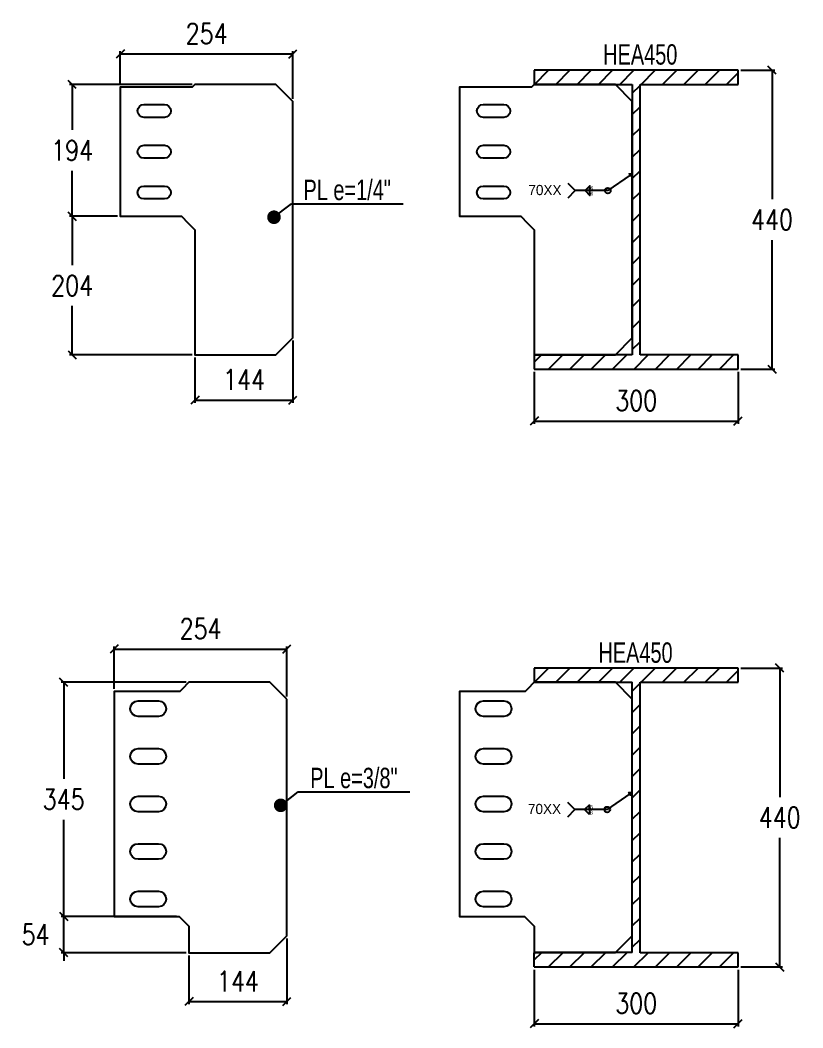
# Model space of a CAD drawing. Header units: millimetres. Extents: x -999 to 93225, y -17477 to 29086.
# Drawn here: x 10128 to 11281, y -10587 to -9104 of the extents above; entities that cross this region are included whole.
import ezdxf
from ezdxf.enums import TextEntityAlignment as Align

# ---------------------------------------------------------------- set-up
doc = ezdxf.new("R2010")
doc.units = ezdxf.units.MM
doc.header["$LTSCALE"] = 0.4
doc.layers.get('0').update_dxf_attribs({"color": 255})
for name, color, linetype in [('COTAS', 8, 'Continuous'), ('P-PLATINA', 6, 'Continuous'), ('TITULO', 3, 'Continuous'), ('VIGAS', 5, 'Continuous')]:
    doc.layers.add(name, color=color, linetype=linetype)
doc.styles.add('CNI_COTAS', font='romans.shx', dxfattribs={"width": 0.8})
doc.styles.add('ROMANS', font='DINGRAFO.SHX')
doc.styles.add('VERDANA', font='arial.ttf')
doc.dimstyles.new('1.1', dxfattribs={"dimscale": 0, "dimtxt": 15, "dimasz": 20, "dimexe": 2, "dimexo": 2, "dimgap": 7, "dimtad": 1, "dimdec": 0, "dimzin": 4, "dimdsep": 46, "dimtxsty": 'CNI_COTAS', "dimblk": 'DOTSMALL', "dimcen": 0, "dimclrd": 256, "dimclrt": 3, "dimadec": 0, "dimazin": 0, "dimtfac": 1, "dimtdec": 0, "dimtmove": 2, "dimatfit": 0, "dimldrblk": 'DOT', "dimfxl": 0.05, "dimtolj": 1, "dimtzin": 0, "dimarcsym": 1})
doc.dimstyles.new('1.4', dxfattribs={"dimscale": 0, "dimtxt": 30, "dimasz": 12, "dimexe": 4, "dimexo": 4, "dimgap": 15, "dimtad": 1, "dimdec": 0, "dimzin": 4, "dimdsep": 46, "dimtxsty": 'CNI_COTAS', "dimblk": 'OBLIQUE', "dimcen": -0.09, "dimclrd": 256, "dimclrt": 3, "dimadec": 0, "dimazin": 0, "dimtfac": 1, "dimtdec": 0, "dimtmove": 2, "dimatfit": 0, "dimldrblk": 'DOT', "dimfxl": 0.05, "dimtolj": 1, "dimtzin": 0, "dimarcsym": 0})

# ---------------------------------------------------------------- blocks, each defined once
blk = doc.blocks.new('_Oblique')
at = {"color": 0, "linetype": 'ByBlock', "lineweight": -2}
blk.add_line((-0.5, -0.5), (0.5, 0.5), dxfattribs=at)
blk = doc.blocks.new('*D589')
at = {"layer": 'COTAS', "color": 0, "lineweight": -2, "transparency": 16777216}
for p, q in [((11189.3, -9177.7), (11239.3, -9177.7)), ((11189.3, -9617.7), (11239.3, -9617.7))]:
    blk.add_line(p, q, dxfattribs=at)
at = {"layer": 'COTAS', "lineweight": -2, "transparency": 16777216}
for p, q in [((11235.3, -9177.7), (11235.3, -9367.7)), ((11235.3, -9617.7), (11235.3, -9427.7))]:
    blk.add_line(p, q, dxfattribs=at)
at = {"layer": 'Defpoints', "color": 0, "transparency": 16777216}
for p in [(11185.3, -9177.7), (11235.3, -9177.7), (11185.3, -9617.7)]:
    blk.add_point(p, dxfattribs=at)
at = {"layer": 'COTAS', "lineweight": -2, "transparency": 16777216, "xscale": 12, "yscale": 12, "zscale": 12}
for p, rotation in [((11235.3, -9177.7), 90), ((11235.3, -9617.7), 270)]:
    blk.add_blockref('_Oblique', p, dxfattribs=dict(at, rotation=rotation))
at = {"layer": 'COTAS', "color": 3, "transparency": 16777216, "insert": (11235.3, -9397.7), "char_height": 30, "attachment_point": 5, "rotation": 0.01, "style": 'CNI_COTAS'}
blk.add_mtext('\\A1;440', dxfattribs=at)
blk = doc.blocks.new('_Dot')
at = {"color": 0, "linetype": 'ByBlock', "lineweight": -2}
blk.add_line((-0.5, 0), (-1, 0), dxfattribs=at)
at = {"color": 0, "linetype": 'ByBlock', "const_width": 0.5}
blk.add_lwpolyline([(-0.25, 0, 1), (0.25, 0, 1)], format="xyb", close=True, dxfattribs=at)
blk = doc.blocks.new('*D591')
at = {"layer": 'COTAS', "color": 0, "lineweight": -2, "transparency": 16777216}
for p, q in [((10885.3, -9621.7), (10885.3, -9698)), ((11185.3, -9621.7), (11185.3, -9698))]:
    blk.add_line(p, q, dxfattribs=at)
at = {"layer": 'COTAS', "lineweight": -2, "transparency": 16777216}
blk.add_line((10885.3, -9694), (11185.3, -9694), dxfattribs=at)
at = {"layer": 'Defpoints', "color": 0, "transparency": 16777216}
for p in [(10885.3, -9617.7), (11185.3, -9617.7), (11185.3, -9694)]:
    blk.add_point(p, dxfattribs=at)
at = {"layer": 'COTAS', "lineweight": -2, "transparency": 16777216, "xscale": 12, "yscale": 12, "zscale": 12, "rotation": 180}
blk.add_blockref('_Oblique', (10885.3, -9694), dxfattribs=at)
at = {"layer": 'COTAS', "lineweight": -2, "transparency": 16777216, "xscale": 12, "yscale": 12, "zscale": 12}
blk.add_blockref('_Oblique', (11185.3, -9694), dxfattribs=at)
at = {"layer": 'COTAS', "color": 3, "transparency": 16777216, "insert": (11035.3, -9664), "char_height": 30, "attachment_point": 5, "style": 'CNI_COTAS'}
blk.add_mtext('\\A1;300', dxfattribs=at)
blk = doc.blocks.new('*D592')
at = {"layer": 'COTAS', "color": 0, "lineweight": -2, "transparency": 16777216}
for p, q in [((10381.6, -9198.7), (10200.7, -9198.7)), ((10271.6, -9392.7), (10200.7, -9392.7))]:
    blk.add_line(p, q, dxfattribs=at)
at = {"layer": 'COTAS', "lineweight": -2, "transparency": 16777216}
for p, q in [((10204.7, -9198.7), (10204.7, -9265.7)), ((10204.7, -9392.7), (10204.7, -9325.7))]:
    blk.add_line(p, q, dxfattribs=at)
at = {"layer": 'Defpoints', "color": 0, "transparency": 16777216}
for p in [(10204.7, -9198.7), (10385.6, -9198.7), (10275.6, -9392.7)]:
    blk.add_point(p, dxfattribs=at)
at = {"layer": 'COTAS', "lineweight": -2, "transparency": 16777216, "xscale": 12, "yscale": 12, "zscale": 12}
for p, rotation in [((10204.7, -9198.7), 90), ((10204.7, -9392.7), 270)]:
    blk.add_blockref('_Oblique', p, dxfattribs=dict(at, rotation=rotation))
at = {"layer": 'COTAS', "color": 3, "transparency": 16777216, "insert": (10204.7, -9295.7), "char_height": 30, "attachment_point": 5, "rotation": 0.01, "style": 'CNI_COTAS'}
blk.add_mtext('\\A1;194', dxfattribs=at)
blk = doc.blocks.new('*D593')
at = {"layer": 'COTAS', "color": 0, "lineweight": -2, "transparency": 16777216}
for p, q in [((10271.6, -9392.7), (10200.7, -9392.7)), ((10381.6, -9596.7), (10200.7, -9596.7))]:
    blk.add_line(p, q, dxfattribs=at)
at = {"layer": 'COTAS', "lineweight": -2, "transparency": 16777216}
for p, q in [((10204.7, -9392.7), (10204.7, -9464.7)), ((10204.7, -9596.7), (10204.7, -9524.7))]:
    blk.add_line(p, q, dxfattribs=at)
at = {"layer": 'Defpoints', "color": 0, "transparency": 16777216}
for p in [(10275.6, -9392.7), (10204.7, -9596.7), (10385.6, -9596.7)]:
    blk.add_point(p, dxfattribs=at)
at = {"layer": 'COTAS', "lineweight": -2, "transparency": 16777216, "xscale": 12, "yscale": 12, "zscale": 12}
for p, rotation in [((10204.7, -9392.7), 90), ((10204.7, -9596.7), 270)]:
    blk.add_blockref('_Oblique', p, dxfattribs=dict(at, rotation=rotation))
at = {"layer": 'COTAS', "color": 3, "transparency": 16777216, "insert": (10204.7, -9494.7), "char_height": 30, "attachment_point": 5, "rotation": 0.01, "style": 'CNI_COTAS'}
blk.add_mtext('\\A1;204', dxfattribs=at)
blk = doc.blocks.new('*D594')
at = {"layer": 'COTAS', "color": 0, "lineweight": -2, "transparency": 16777216}
for p, q in [((10275.6, -9198.7), (10275.6, -9149.8)), ((10529.8, -9219.7), (10529.8, -9149.8))]:
    blk.add_line(p, q, dxfattribs=at)
at = {"layer": 'COTAS', "lineweight": -2, "transparency": 16777216}
blk.add_line((10275.6, -9153.8), (10529.8, -9153.8), dxfattribs=at)
at = {"layer": 'Defpoints', "color": 0, "transparency": 16777216}
for p in [(10529.8, -9153.8), (10275.6, -9202.7), (10529.8, -9223.7)]:
    blk.add_point(p, dxfattribs=at)
at = {"layer": 'COTAS', "lineweight": -2, "transparency": 16777216, "xscale": 12, "yscale": 12, "zscale": 12, "rotation": 180}
blk.add_blockref('_Oblique', (10275.6, -9153.8), dxfattribs=at)
at = {"layer": 'COTAS', "lineweight": -2, "transparency": 16777216, "xscale": 12, "yscale": 12, "zscale": 12}
blk.add_blockref('_Oblique', (10529.8, -9153.8), dxfattribs=at)
at = {"layer": 'COTAS', "color": 3, "transparency": 16777216, "insert": (10402.7, -9123.8), "char_height": 30, "attachment_point": 5, "style": 'CNI_COTAS'}
blk.add_mtext('\\A1;254', dxfattribs=at)
blk = doc.blocks.new('*D595')
at = {"layer": 'COTAS', "color": 0, "lineweight": -2, "transparency": 16777216}
for p, q in [((10529.8, -9575.7), (10529.8, -9667.3)), ((10385.6, -9600.7), (10385.6, -9667.3))]:
    blk.add_line(p, q, dxfattribs=at)
at = {"layer": 'COTAS', "lineweight": -2, "transparency": 16777216}
blk.add_line((10385.6, -9663.3), (10529.8, -9663.3), dxfattribs=at)
at = {"layer": 'Defpoints', "color": 0, "transparency": 16777216}
for p in [(10529.8, -9571.7), (10385.6, -9596.7), (10529.8, -9663.3)]:
    blk.add_point(p, dxfattribs=at)
at = {"layer": 'COTAS', "lineweight": -2, "transparency": 16777216, "xscale": 12, "yscale": 12, "zscale": 12, "rotation": 180}
blk.add_blockref('_Oblique', (10385.6, -9663.3), dxfattribs=at)
at = {"layer": 'COTAS', "lineweight": -2, "transparency": 16777216, "xscale": 12, "yscale": 12, "zscale": 12}
blk.add_blockref('_Oblique', (10529.8, -9663.3), dxfattribs=at)
at = {"layer": 'COTAS', "color": 3, "transparency": 16777216, "insert": (10457.7, -9633.3), "char_height": 30, "attachment_point": 5, "style": 'CNI_COTAS'}
blk.add_mtext('\\A1;144', dxfattribs=at)
blk = doc.blocks.new('_DotSmall')
at = {"color": 0, "linetype": 'ByBlock', "const_width": 0.5}
blk.add_lwpolyline([(-0.0625, 0, 1), (0.0625, 0, 1)], format="xyb", close=True, dxfattribs=at)
blk = doc.blocks.new('SOLDADURA FILETE ALREDEDOR')
h = blk.add_hatch(color=256)
h.dxf.hatch_style = 1
h.paths.add_polyline_path([(5063.7, 3679), (5060.1, 3684.2), (5066.4, 3684.8)])
for p, q in [((5061.9, 3681.6), (5015.5, 3649.2)), ((5015.5, 3649.2), (4948.3, 3649.2))]:
    blk.add_line(p, q)
for points in [[(5066.4, 3684.8), (5063.7, 3679), (5060.1, 3684.2)], [(4978.7, 3649.2), (4978.7, 3659.2), (4968.7, 3649.2), (4978.7, 3639.2)]]:
    blk.add_lwpolyline(points, close=True)
blk.add_lwpolyline([(4933.5, 3634.4), (4948.3, 3649.2), (4933.5, 3664)])
blk.add_circle((5015.5, 3649.2), 5.81)
at = {"layer": 'TITULO', "style": 'ROMANS'}
for s, height, p in [('70XX', 21, (4851, 3640)), ('6', 7.5, (4979.7, 3650.9)), ('6', 7.5, (4979.7, 3639.3))]:
    blk.add_text(s, height=height, dxfattribs=at).set_placement(p)
blk = doc.blocks.new('*D731')
at = {"layer": 'COTAS', "color": 0, "lineweight": -2, "transparency": 16777216}
for p, q in [((10372.7, -10078.5), (10188.3, -10078.5)), ((10358.2, -10423), (10188.3, -10423))]:
    blk.add_line(p, q, dxfattribs=at)
at = {"layer": 'COTAS', "lineweight": -2, "transparency": 16777216}
for p, q in [((10192.3, -10078.5), (10192.3, -10220.7)), ((10192.3, -10423), (10192.3, -10280.7))]:
    blk.add_line(p, q, dxfattribs=at)
at = {"layer": 'Defpoints', "color": 0, "transparency": 16777216}
for p in [(10376.7, -10078.5), (10192.3, -10423), (10362.2, -10423)]:
    blk.add_point(p, dxfattribs=at)
at = {"layer": 'COTAS', "lineweight": -2, "transparency": 16777216, "xscale": 12, "yscale": 12, "zscale": 12}
for p, rotation in [((10192.3, -10078.5), 90), ((10192.3, -10423), 270)]:
    blk.add_blockref('_Oblique', p, dxfattribs=dict(at, rotation=rotation))
at = {"layer": 'COTAS', "color": 3, "transparency": 16777216, "insert": (10192.3, -10250.7), "char_height": 30, "attachment_point": 5, "rotation": 0.01, "style": 'CNI_COTAS'}
blk.add_mtext('\\A1;345', dxfattribs=at)
blk = doc.blocks.new('*D732')
at = {"layer": 'COTAS', "color": 0, "lineweight": -2, "transparency": 16777216}
for p, q in [((10358.2, -10423), (10188.3, -10423)), ((10372.7, -10476.5), (10188.3, -10476.5))]:
    blk.add_line(p, q, dxfattribs=at)
at = {"layer": 'COTAS', "lineweight": -2, "transparency": 16777216}
for p, q in [((10192.3, -10423), (10192.3, -10411)), ((10192.3, -10476.5), (10192.3, -10423)), ((10192.3, -10476.5), (10192.3, -10488.5))]:
    blk.add_line(p, q, dxfattribs=at)
at = {"layer": 'Defpoints', "color": 0, "transparency": 16777216}
for p in [(10192.3, -10423), (10362.2, -10423), (10376.7, -10476.5)]:
    blk.add_point(p, dxfattribs=at)
at = {"layer": 'COTAS', "lineweight": -2, "transparency": 16777216, "xscale": 12, "yscale": 12, "zscale": 12}
for p, rotation in [((10192.3, -10423), 270), ((10192.3, -10476.5), 90)]:
    blk.add_blockref('_Oblique', p, dxfattribs=dict(at, rotation=rotation))
at = {"layer": 'COTAS', "color": 3, "transparency": 16777216, "insert": (10150.8, -10449.7), "char_height": 30, "attachment_point": 5, "rotation": 0.01, "style": 'CNI_COTAS'}
blk.add_mtext('\\A1;54', dxfattribs=at)
blk = doc.blocks.new('*D733')
at = {"layer": 'COTAS', "color": 0, "lineweight": -2, "transparency": 16777216}
for p, q in [((10520.9, -10455.5), (10520.9, -10552.4)), ((10376.7, -10480.5), (10376.7, -10552.4))]:
    blk.add_line(p, q, dxfattribs=at)
at = {"layer": 'COTAS', "lineweight": -2, "transparency": 16777216}
blk.add_line((10376.7, -10548.4), (10520.9, -10548.4), dxfattribs=at)
at = {"layer": 'Defpoints', "color": 0, "transparency": 16777216}
for p in [(10520.9, -10451.5), (10376.7, -10476.5), (10520.9, -10548.4)]:
    blk.add_point(p, dxfattribs=at)
at = {"layer": 'COTAS', "lineweight": -2, "transparency": 16777216, "xscale": 12, "yscale": 12, "zscale": 12, "rotation": 180}
blk.add_blockref('_Oblique', (10376.7, -10548.4), dxfattribs=at)
at = {"layer": 'COTAS', "lineweight": -2, "transparency": 16777216, "xscale": 12, "yscale": 12, "zscale": 12}
blk.add_blockref('_Oblique', (10520.9, -10548.4), dxfattribs=at)
at = {"layer": 'COTAS', "color": 3, "transparency": 16777216, "insert": (10448.8, -10518.4), "char_height": 30, "attachment_point": 5, "style": 'CNI_COTAS'}
blk.add_mtext('\\A1;144', dxfattribs=at)
blk = doc.blocks.new('*D734')
at = {"layer": 'COTAS', "color": 0, "lineweight": -2, "transparency": 16777216}
for p, q in [((10266.7, -10088), (10266.7, -10025.6)), ((10520.9, -10099.5), (10520.9, -10025.6))]:
    blk.add_line(p, q, dxfattribs=at)
at = {"layer": 'COTAS', "lineweight": -2, "transparency": 16777216}
blk.add_line((10266.7, -10029.6), (10520.9, -10029.6), dxfattribs=at)
at = {"layer": 'Defpoints', "color": 0, "transparency": 16777216}
for p in [(10520.9, -10029.6), (10266.7, -10092), (10520.9, -10103.5)]:
    blk.add_point(p, dxfattribs=at)
at = {"layer": 'COTAS', "lineweight": -2, "transparency": 16777216, "xscale": 12, "yscale": 12, "zscale": 12, "rotation": 180}
blk.add_blockref('_Oblique', (10266.7, -10029.6), dxfattribs=at)
at = {"layer": 'COTAS', "lineweight": -2, "transparency": 16777216, "xscale": 12, "yscale": 12, "zscale": 12}
blk.add_blockref('_Oblique', (10520.9, -10029.6), dxfattribs=at)
at = {"layer": 'COTAS', "color": 3, "transparency": 16777216, "insert": (10393.8, -9999.6), "char_height": 30, "attachment_point": 5, "style": 'CNI_COTAS'}
blk.add_mtext('\\A1;254', dxfattribs=at)
blk = doc.blocks.new('SOLDADURA FILETE ALREDEDOR 1 DE 8')
h = blk.add_hatch(color=256)
h.dxf.hatch_style = 1
h.paths.add_polyline_path([(8202.3, -7175.2), (8199.7, -7171.4), (8204.2, -7171)])
for p, q in [((8201, -7173.3), (8168, -7196.3)), ((8141.8, -7189.2), (8134.7, -7196.3)), ((8141.8, -7196.3), (8141.8, -7189.2)), ((8168, -7196.3), (8120.2, -7196.3)), ((8141.8, -7203.4), (8134.7, -7196.3)), ((8141.8, -7196.3), (8141.8, -7203.4))]:
    blk.add_line(p, q)
blk.add_lwpolyline([(8204.2, -7171), (8202.3, -7175.2), (8199.7, -7171.4)], close=True)
blk.add_lwpolyline([(8109.7, -7206.8), (8120.2, -7196.3), (8109.7, -7185.8)])
blk.add_circle((8168, -7196.3), 4.13)
at = {"layer": 'TITULO', "style": 'ROMANS'}
for s, height, p in [('70XX', 14.92, (8051.2, -7202.9)), ('8', 5.33, (8142.6, -7195.1)), ('8', 5.33, (8142.6, -7203.4))]:
    blk.add_text(s, height=height, dxfattribs=at).set_placement(p)
blk = doc.blocks.new('*D853')
at = {"layer": 'COTAS', "color": 0, "lineweight": -2, "transparency": 16777216}
for p, q in [((10885.3, -10501.5), (10885.3, -10585)), ((11185.3, -10501.5), (11185.3, -10585))]:
    blk.add_line(p, q, dxfattribs=at)
at = {"layer": 'COTAS', "lineweight": -2, "transparency": 16777216}
blk.add_line((10885.3, -10581), (11185.3, -10581), dxfattribs=at)
at = {"layer": 'Defpoints', "color": 0, "transparency": 16777216}
for p in [(10885.3, -10497.5), (11185.3, -10497.5), (11185.3, -10581)]:
    blk.add_point(p, dxfattribs=at)
at = {"layer": 'COTAS', "lineweight": -2, "transparency": 16777216, "xscale": 12, "yscale": 12, "zscale": 12, "rotation": 180}
blk.add_blockref('_Oblique', (10885.3, -10581), dxfattribs=at)
at = {"layer": 'COTAS', "lineweight": -2, "transparency": 16777216, "xscale": 12, "yscale": 12, "zscale": 12}
blk.add_blockref('_Oblique', (11185.3, -10581), dxfattribs=at)
at = {"layer": 'COTAS', "color": 3, "transparency": 16777216, "insert": (11035.3, -10551), "char_height": 30, "attachment_point": 5, "style": 'CNI_COTAS'}
blk.add_mtext('\\A1;300', dxfattribs=at)
blk = doc.blocks.new('*D854')
at = {"layer": 'COTAS', "color": 0, "lineweight": -2, "transparency": 16777216}
for p, q in [((11189.3, -10057.5), (11250.6, -10057.5)), ((11189.3, -10497.5), (11250.6, -10497.5))]:
    blk.add_line(p, q, dxfattribs=at)
at = {"layer": 'COTAS', "lineweight": -2, "transparency": 16777216}
for p, q in [((11246.6, -10057.5), (11246.6, -10247.5)), ((11246.6, -10497.5), (11246.6, -10307.5))]:
    blk.add_line(p, q, dxfattribs=at)
at = {"layer": 'Defpoints', "color": 0, "transparency": 16777216}
for p in [(11185.3, -10057.5), (11246.6, -10057.5), (11185.3, -10497.5)]:
    blk.add_point(p, dxfattribs=at)
at = {"layer": 'COTAS', "lineweight": -2, "transparency": 16777216, "xscale": 12, "yscale": 12, "zscale": 12}
for p, rotation in [((11246.6, -10057.5), 90), ((11246.6, -10497.5), 270)]:
    blk.add_blockref('_Oblique', p, dxfattribs=dict(at, rotation=rotation))
at = {"layer": 'COTAS', "color": 3, "transparency": 16777216, "insert": (11246.6, -10277.5), "char_height": 30, "attachment_point": 5, "rotation": 0.01, "style": 'CNI_COTAS'}
blk.add_mtext('\\A1;440', dxfattribs=at)

msp = doc.modelspace()

# ---------------------------------------------------------------- hatches: boundary and pattern name
at = {"linetype": 'Continuous'}
h = msp.add_hatch(dxfattribs=at)
h.set_pattern_fill('', scale=7, style=0, pattern_type=0)
h.set_pattern_definition([(45, (10885.323, -9198.703), (-15.71545, 15.71545), [])])
h.paths.add_polyline_path([(10885.3, -9177.7), (10885.3, -9198.7), (11029.6, -9198.7), (11029.6, -9596.7), (10885.3, -9596.7), (10885.3, -9617.7), (11185.3, -9617.7), (11185.3, -9596.7), (11041.1, -9596.7), (11041.1, -9198.7), (11185.3, -9198.7), (11185.3, -9177.7)])
h = msp.add_hatch(dxfattribs=at)
h.set_pattern_fill('', scale=7, style=0, pattern_type=0)
h.set_pattern_definition([(45, (10885.323, -10078.483), (-15.71545, 15.71545), [])])
h.paths.add_polyline_path([(10885.3, -10057.5), (10885.3, -10078.5), (11029.6, -10078.5), (11029.6, -10476.2), (10885.3, -10476.2), (10885.3, -10497.5), (11185.3, -10497.5), (11185.3, -10476.5), (11041.1, -10476.5), (11041.1, -10078.5), (11185.3, -10078.5), (11185.3, -10057.5)])

# ---------------------------------------------------------------- linework, layer by layer
at = {"color": 2, "linetype": 'Continuous'}
for p, q in [((11185.3, -10057.5), (10885.3, -10057.5)), ((10885.3, -10057.5), (10885.3, -10078.5)), ((11185.3, -10078.5), (11185.3, -10057.5)), ((10885.3, -10078.5), (11029.6, -10078.5)), ((11029.6, -10476.2), (11029.6, -10078.5)), ((11041.1, -10476.5), (11041.1, -10078.5)), ((11041.1, -10078.5), (11185.3, -10078.5)), ((10885.3, -10457.5), (10885.3, -10478.5)), ((11029.6, -10476.2), (10885.3, -10476.2)), ((10885.3, -10497.5), (10885.3, -10476.5)), ((11185.3, -10476.5), (11041.1, -10476.5)), ((11185.3, -10497.5), (11185.3, -10476.5)), ((10885.3, -10497.5), (11185.3, -10497.5))]:
    msp.add_line(p, q, dxfattribs=at)
at = {"layer": 'P-PLATINA', "linetype": 'Continuous'}
for p, q in [((10293.5, -10249.4), (10297.3, -10246.9)), ((10297.3, -10246.9), (10301.7, -10246)), ((10301.7, -10246), (10331.7, -10246)), ((10301.7, -10246), (10306, -10246)), ((10331.7, -10246), (10336.1, -10246.9)), ((10336.1, -10246.9), (10339.8, -10249.4)), ((10802.2, -10249.4), (10805.9, -10246.9)), ((10805.9, -10246.9), (10810.3, -10246)), ((10810.3, -10246), (10840.3, -10246)), ((10810.3, -10246), (10814.6, -10246)), ((10840.3, -10246), (10844.7, -10246.9)), ((10844.7, -10246.9), (10848.5, -10249.4)), ((10290.2, -10257.5), (10291, -10253.1)), ((10291, -10261.9), (10290.2, -10257.5)), ((10291, -10253.1), (10293.5, -10249.4)), ((10293.5, -10265.6), (10291, -10261.9)), ((10339.8, -10249.4), (10342.3, -10253.1)), ((10342.3, -10261.9), (10339.8, -10265.6)), ((10342.3, -10253.1), (10343.2, -10257.5)), ((10343.2, -10257.5), (10342.3, -10261.9)), ((10798.8, -10257.5), (10799.7, -10253.1)), ((10799.7, -10261.9), (10798.8, -10257.5)), ((10799.7, -10253.1), (10802.2, -10249.4)), ((10802.2, -10265.6), (10799.7, -10261.9)), ((10848.5, -10249.4), (10850.9, -10253.1)), ((10850.9, -10261.9), (10848.5, -10265.6)), ((10850.9, -10253.1), (10851.8, -10257.5)), ((10851.8, -10257.5), (10850.9, -10261.9)), ((10297.3, -10268.1), (10293.5, -10265.6)), ((10301.7, -10269), (10297.3, -10268.1)), ((10331.7, -10269), (10301.7, -10269)), ((10306, -10269), (10301.7, -10269)), ((10336.1, -10268.1), (10331.7, -10269)), ((10339.8, -10265.6), (10336.1, -10268.1)), ((10805.9, -10268.1), (10802.2, -10265.6)), ((10810.3, -10269), (10805.9, -10268.1)), ((10840.3, -10269), (10810.3, -10269)), ((10814.6, -10269), (10810.3, -10269)), ((10844.7, -10268.1), (10840.3, -10269)), ((10848.5, -10265.6), (10844.7, -10268.1)), ((10291, -10323.1), (10293.5, -10319.4)), ((10293.5, -10319.4), (10297.3, -10316.9)), ((10297.3, -10316.9), (10301.7, -10316)), ((10301.7, -10316), (10331.7, -10316)), ((10301.7, -10316), (10306, -10316)), ((10331.7, -10316), (10336.1, -10316.9)), ((10336.1, -10316.9), (10339.8, -10319.4)), ((10339.8, -10319.4), (10342.3, -10323.1)), ((10799.7, -10323.1), (10802.2, -10319.4)), ((10802.2, -10319.4), (10805.9, -10316.9)), ((10805.9, -10316.9), (10810.3, -10316)), ((10810.3, -10316), (10840.3, -10316)), ((10810.3, -10316), (10814.6, -10316)), ((10840.3, -10316), (10844.7, -10316.9)), ((10844.7, -10316.9), (10848.5, -10319.4)), ((10848.5, -10319.4), (10850.9, -10323.1)), ((10290.2, -10327.5), (10291, -10323.1)), ((10291, -10331.9), (10290.2, -10327.5)), ((10293.5, -10335.6), (10291, -10331.9)), ((10297.3, -10338.1), (10293.5, -10335.6)), ((10339.8, -10335.6), (10336.1, -10338.1)), ((10342.3, -10331.9), (10339.8, -10335.6)), ((10342.3, -10323.1), (10343.2, -10327.5)), ((10343.2, -10327.5), (10342.3, -10331.9)), ((10798.8, -10327.5), (10799.7, -10323.1)), ((10799.7, -10331.9), (10798.8, -10327.5)), ((10802.2, -10335.6), (10799.7, -10331.9)), ((10805.9, -10338.1), (10802.2, -10335.6)), ((10848.5, -10335.6), (10844.7, -10338.1)), ((10850.9, -10331.9), (10848.5, -10335.6)), ((10850.9, -10323.1), (10851.8, -10327.5)), ((10851.8, -10327.5), (10850.9, -10331.9)), ((10301.7, -10339), (10297.3, -10338.1)), ((10331.7, -10339), (10301.7, -10339)), ((10306, -10339), (10301.7, -10339)), ((10336.1, -10338.1), (10331.7, -10339)), ((10810.3, -10339), (10805.9, -10338.1)), ((10840.3, -10339), (10810.3, -10339)), ((10814.6, -10339), (10810.3, -10339)), ((10844.7, -10338.1), (10840.3, -10339)), ((10290.2, -10397.5), (10291, -10393.1)), ((10291, -10393.1), (10293.5, -10389.4)), ((10293.5, -10389.4), (10297.3, -10386.9)), ((10297.3, -10386.9), (10301.7, -10386)), ((10301.7, -10386), (10331.7, -10386)), ((10301.7, -10386), (10306, -10386)), ((10331.7, -10386), (10336.1, -10386.9)), ((10336.1, -10386.9), (10339.8, -10389.4)), ((10339.8, -10389.4), (10342.3, -10393.1)), ((10342.3, -10393.1), (10343.2, -10397.5)), ((10798.8, -10397.5), (10799.7, -10393.1)), ((10799.7, -10393.1), (10802.2, -10389.4)), ((10802.2, -10389.4), (10805.9, -10386.9)), ((10805.9, -10386.9), (10810.3, -10386)), ((10810.3, -10386), (10840.3, -10386)), ((10810.3, -10386), (10814.6, -10386)), ((10840.3, -10386), (10844.7, -10386.9)), ((10844.7, -10386.9), (10848.5, -10389.4)), ((10848.5, -10389.4), (10850.9, -10393.1)), ((10850.9, -10393.1), (10851.8, -10397.5)), ((10291, -10401.9), (10290.2, -10397.5)), ((10293.5, -10405.6), (10291, -10401.9)), ((10297.3, -10408.1), (10293.5, -10405.6)), ((10301.7, -10409), (10297.3, -10408.1)), ((10331.7, -10409), (10301.7, -10409)), ((10306, -10409), (10301.7, -10409)), ((10336.1, -10408.1), (10331.7, -10409)), ((10339.8, -10405.6), (10336.1, -10408.1)), ((10342.3, -10401.9), (10339.8, -10405.6)), ((10343.2, -10397.5), (10342.3, -10401.9)), ((10799.7, -10401.9), (10798.8, -10397.5)), ((10802.2, -10405.6), (10799.7, -10401.9)), ((10805.9, -10408.1), (10802.2, -10405.6)), ((10810.3, -10409), (10805.9, -10408.1)), ((10840.3, -10409), (10810.3, -10409)), ((10814.6, -10409), (10810.3, -10409)), ((10844.7, -10408.1), (10840.3, -10409)), ((10848.5, -10405.6), (10844.7, -10408.1)), ((10850.9, -10401.9), (10848.5, -10405.6)), ((10851.8, -10397.5), (10850.9, -10401.9))]:
    msp.add_line(p, q, dxfattribs=at)
for points in [[(10504.8, -9198.7), (10385.6, -9198.7), (10381.6, -9202.7), (10375.6, -9202.7), (10275.6, -9202.7), (10275.6, -9392.7), (10365.6, -9392.7), (10375.6, -9402.7), (10385.6, -9412.7), (10385.6, -9596.7), (10504.8, -9596.7), (10529.8, -9571.7), (10529.8, -9223.7)], [(11004.6, -9198.7), (10885.3, -9198.7), (10881.3, -9202.7), (10875.3, -9202.7), (10775.3, -9202.7), (10775.3, -9392.7), (10865.3, -9392.7), (10875.3, -9402.7), (10885.3, -9412.7), (10885.3, -9596.7), (11004.6, -9596.7), (11029.6, -9571.7), (11029.6, -9223.7)], [(10520.9, -10103.5), (10495.9, -10078.5), (10376.7, -10078.5), (10366.7, -10088.5), (10363.2, -10092), (10266.7, -10092), (10266.7, -10423), (10362.2, -10423), (10376.7, -10437.5), (10376.7, -10476.5), (10495.9, -10476.5), (10520.9, -10451.5)]]:
    msp.add_lwpolyline(points, close=True, dxfattribs=at)
for points in [[(10317.2, -9247.2), (10310.6, -9247.2), (10306.9, -9246.5), (10303.9, -9244.4), (10301.8, -9241.3), (10301.1, -9237.7), (10301.8, -9234.1), (10303.9, -9231), (10306.9, -9228.9), (10310.6, -9228.2), (10317.2, -9228.2)], [(10310.6, -9228.2), (10340.6, -9228.2), (10344.2, -9228.9), (10347.3, -9231), (10349.4, -9234.1), (10350.1, -9237.7), (10349.4, -9241.3), (10347.3, -9244.4), (10344.2, -9246.5), (10340.6, -9247.2), (10310.6, -9247.2)], [(10817, -9247.2), (10810.3, -9247.2), (10806.7, -9246.5), (10803.6, -9244.4), (10801.5, -9241.3), (10800.8, -9237.7), (10801.5, -9234.1), (10803.6, -9231), (10806.7, -9228.9), (10810.3, -9228.2), (10817, -9228.2)], [(10810.3, -9228.2), (10840.3, -9228.2), (10844, -9228.9), (10847, -9231), (10849.1, -9234.1), (10849.8, -9237.7), (10849.1, -9241.3), (10847, -9244.4), (10844, -9246.5), (10840.3, -9247.2), (10810.3, -9247.2)], [(10317.2, -9307.2), (10310.6, -9307.2), (10306.9, -9306.5), (10303.9, -9304.4), (10301.8, -9301.3), (10301.1, -9297.7), (10301.8, -9294.1), (10303.9, -9291), (10306.9, -9288.9), (10310.6, -9288.2), (10317.2, -9288.2)], [(10310.6, -9288.2), (10340.6, -9288.2), (10344.2, -9288.9), (10347.3, -9291), (10349.4, -9294.1), (10350.1, -9297.7), (10349.4, -9301.3), (10347.3, -9304.4), (10344.2, -9306.5), (10340.6, -9307.2), (10310.6, -9307.2)], [(10817, -9307.2), (10810.3, -9307.2), (10806.7, -9306.5), (10803.6, -9304.4), (10801.5, -9301.3), (10800.8, -9297.7), (10801.5, -9294.1), (10803.6, -9291), (10806.7, -9288.9), (10810.3, -9288.2), (10817, -9288.2)], [(10810.3, -9288.2), (10840.3, -9288.2), (10844, -9288.9), (10847, -9291), (10849.1, -9294.1), (10849.8, -9297.7), (10849.1, -9301.3), (10847, -9304.4), (10844, -9306.5), (10840.3, -9307.2), (10810.3, -9307.2)], [(10317.2, -9367.2), (10310.6, -9367.2), (10306.9, -9366.5), (10303.9, -9364.4), (10301.8, -9361.3), (10301.1, -9357.7), (10301.8, -9354.1), (10303.9, -9351), (10306.9, -9348.9), (10310.6, -9348.2), (10317.2, -9348.2)], [(10310.6, -9348.2), (10340.6, -9348.2), (10344.2, -9348.9), (10347.3, -9351), (10349.4, -9354.1), (10350.1, -9357.7), (10349.4, -9361.3), (10347.3, -9364.4), (10344.2, -9366.5), (10340.6, -9367.2), (10310.6, -9367.2)], [(10840.3, -9367.2), (10810.3, -9367.2), (10806.7, -9366.5), (10803.6, -9364.4), (10801.5, -9361.3), (10800.8, -9357.7), (10801.5, -9354.1), (10803.6, -9351), (10806.7, -9348.9), (10810.3, -9348.2), (10840.3, -9348.2)], [(10833.7, -9348.2), (10840.3, -9348.2), (10844, -9348.9), (10847, -9351), (10849.1, -9354.1), (10849.8, -9357.7), (10849.1, -9361.3), (10847, -9364.4), (10844, -9366.5), (10840.3, -9367.2), (10833.7, -9367.2)], [(11029.6, -10103.5), (11004.6, -10078.5), (10885.3, -10078.5), (10875.3, -10088.5), (10871.8, -10092), (10775.3, -10092), (10775.3, -10423), (10870.8, -10423), (10885.3, -10437.5), (10885.3, -10476.2), (11004.6, -10476.2), (11029.6, -10451.5)], [(10306, -10129), (10301.7, -10129), (10297.3, -10128.1), (10293.5, -10125.6), (10291, -10121.9), (10290.2, -10117.5), (10291, -10113.1), (10293.5, -10109.4), (10297.3, -10106.9), (10301.7, -10106), (10306, -10106)], [(10301.7, -10106), (10331.7, -10106), (10336.1, -10106.9), (10339.8, -10109.4), (10342.3, -10113.1), (10343.2, -10117.5), (10342.3, -10121.9), (10339.8, -10125.6), (10336.1, -10128.1), (10331.7, -10129), (10301.7, -10129)], [(10814.6, -10129), (10810.3, -10129), (10805.9, -10128.1), (10802.2, -10125.6), (10799.7, -10121.9), (10798.8, -10117.5), (10799.7, -10113.1), (10802.2, -10109.4), (10805.9, -10106.9), (10810.3, -10106), (10814.6, -10106)], [(10810.3, -10106), (10840.3, -10106), (10844.7, -10106.9), (10848.5, -10109.4), (10850.9, -10113.1), (10851.8, -10117.5), (10850.9, -10121.9), (10848.5, -10125.6), (10844.7, -10128.1), (10840.3, -10129), (10810.3, -10129)], [(10306, -10199), (10301.7, -10199), (10297.3, -10198.1), (10293.5, -10195.6), (10291, -10191.9), (10290.2, -10187.5), (10291, -10183.1), (10293.5, -10179.4), (10297.3, -10176.9), (10301.7, -10176), (10306, -10176)], [(10301.7, -10176), (10331.7, -10176), (10336.1, -10176.9), (10339.8, -10179.4), (10342.3, -10183.1), (10343.2, -10187.5), (10342.3, -10191.9), (10339.8, -10195.6), (10336.1, -10198.1), (10331.7, -10199), (10301.7, -10199)], [(10814.6, -10199), (10810.3, -10199), (10805.9, -10198.1), (10802.2, -10195.6), (10799.7, -10191.9), (10798.8, -10187.5), (10799.7, -10183.1), (10802.2, -10179.4), (10805.9, -10176.9), (10810.3, -10176), (10814.6, -10176)], [(10810.3, -10176), (10840.3, -10176), (10844.7, -10176.9), (10848.5, -10179.4), (10850.9, -10183.1), (10851.8, -10187.5), (10850.9, -10191.9), (10848.5, -10195.6), (10844.7, -10198.1), (10840.3, -10199), (10810.3, -10199)]]:
    msp.add_lwpolyline(points, dxfattribs=at)
at = {"layer": 'VIGAS', "color": 2}
for p, q in [((11185.3, -9177.7), (10885.3, -9177.7)), ((10885.3, -9177.7), (10885.3, -9198.7)), ((11185.3, -9198.7), (11185.3, -9177.7)), ((10885.3, -9198.7), (11029.6, -9198.7)), ((11029.6, -9198.7), (11029.6, -9596.7)), ((11041.1, -9596.7), (11041.1, -9198.7)), ((11041.1, -9198.7), (11185.3, -9198.7)), ((11029.6, -9596.7), (10885.3, -9596.7)), ((10885.3, -9596.7), (10885.3, -9617.7)), ((11185.3, -9596.7), (11041.1, -9596.7)), ((11185.3, -9617.7), (11185.3, -9596.7)), ((10885.3, -9617.7), (11185.3, -9617.7))]:
    msp.add_line(p, q, dxfattribs=at)

# ---------------------------------------------------------------- block references
at = {"xscale": 0.7104614331683008, "yscale": 0.7104614331683008, "zscale": 0.7104614331683008}
msp.add_blockref('SOLDADURA FILETE ALREDEDOR', (7430.1, -11947.6), dxfattribs=at)
msp.add_blockref('SOLDADURA FILETE ALREDEDOR 1 DE 8', (2824.7, -3069.5))

# ---------------------------------------------------------------- texts
at = {"color": 96, "style": 'VERDANA', "width": 0.7}
for s, p in [('HEA450', (11041.3, -9154.5)), ('PL e=1/4"', (10609.7, -9353.9)), ('HEA450', (11034.3, -10034.8)), ('PL e=3/8"', (10619.6, -10219.3))]:
    msp.add_text(s, height=30, dxfattribs=at).set_placement(p, align=Align.MIDDLE_CENTER)

# ---------------------------------------------------------------- dimensions: what is measured, and where the dimension line sits
at = {"layer": 'COTAS'}
for base, p1, p2, picture, middle in [((10529.8, -9153.8), (10275.6, -9202.7), (10529.8, -9223.7), '*D594', (10402.7, -9123.8)), ((10529.8, -9663.3), (10385.6, -9596.7), (10529.8, -9571.7), '*D595', (10457.7, -9633.3)), ((11185.3, -9694), (10885.3, -9617.7), (11185.3, -9617.7), '*D591', (11035.3, -9664)), ((10520.9, -10029.6), (10266.7, -10092), (10520.9, -10103.5), '*D734', (10393.8, -9999.6)), ((10520.9, -10548.4), (10376.7, -10476.5), (10520.9, -10451.5), '*D733', (10448.8, -10518.4)), ((11185.3, -10581), (10885.3, -10497.5), (11185.3, -10497.5), '*D853', (11035.3, -10551))]:
    dim = msp.add_linear_dim(base=base, p1=p1, p2=p2, dimstyle='1.4', override={"dimscale": 1}, dxfattribs=at)
    dim.commit()
    dim.dimension.update_dxf_attribs({"geometry": picture, "text_midpoint": middle})
for base, p1, p2, picture, middle in [((11235.3, -9177.7), (11185.3, -9617.7), (11185.3, -9177.7), '*D589', (11235.3, -9397.7)), ((10204.7, -9198.7), (10275.6, -9392.7), (10385.6, -9198.7), '*D592', (10204.7, -9295.7)), ((10204.7, -9596.7), (10275.6, -9392.7), (10385.6, -9596.7), '*D593', (10204.7, -9494.7)), ((11246.6, -10057.5), (11185.3, -10497.5), (11185.3, -10057.5), '*D854', (11246.6, -10277.5)), ((10192.34108, -10422.98267), (10376.65589, -10078.48266), (10362.15589, -10422.98267), '*D731', (10192.34108, -10250.73266)), ((10192.341079, -10422.982665), (10376.655887, -10476.482666), (10362.155891, -10422.982665), '*D732', (10150.841079, -10449.732666))]:
    dim = msp.add_linear_dim(base=base, p1=p1, p2=p2, angle=90, dimstyle='1.4', override={"dimscale": 1}, dxfattribs=at)
    dim.commit()
    dim.dimension.update_dxf_attribs({"geometry": picture, "text_midpoint": middle, "text_rotation": 0.01})

# ---------------------------------------------------------------- leaders
for points in [[(10501.9, -9394.1), (10527.5, -9374.2), (10692.1, -9374.2)], [(10511.8, -10259.6), (10537.4, -10239.7), (10702, -10239.7)]]:
    msp.add_leader(points, dimstyle='1.1', override={"dimscale": 1}, dxfattribs=at)

doc.saveas('drawing.dxf')
